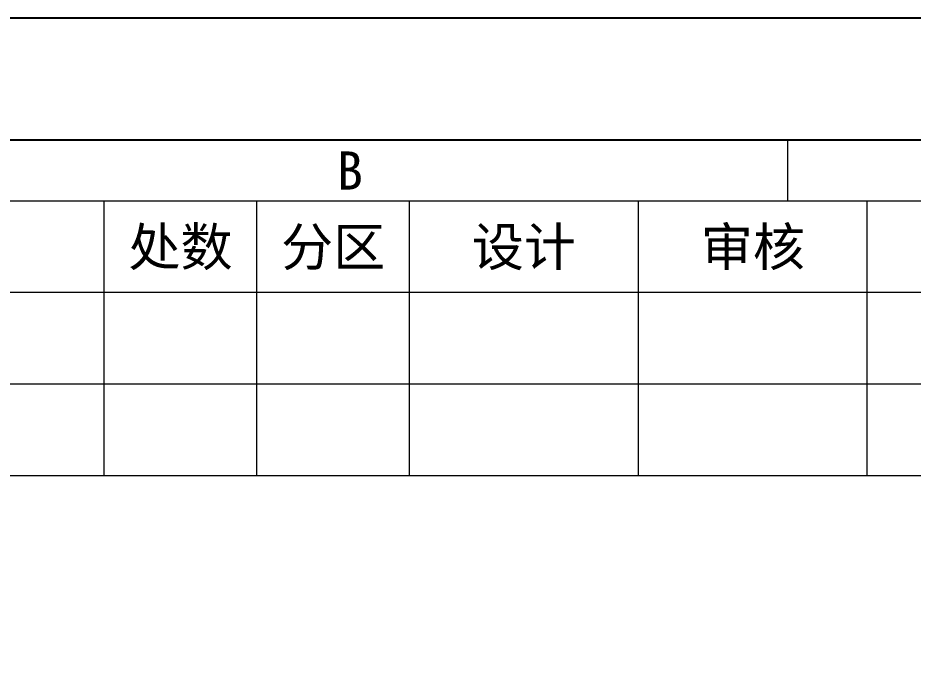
# Model space of a CAD drawing. Header units: millimetres. Extents: x 1037 to 1369, y 3 to 213.
# Drawn here: x 1106.1 to 1164.7, y 170 to 213 of the extents above; entities that cross this region are included whole.
import ezdxf
from ezdxf.enums import TextEntityAlignment as Align

# ---------------------------------------------------------------- set-up
doc = ezdxf.new("R2010")
doc.units = ezdxf.units.MM
doc.layers.add('A4', color=7, linetype='Continuous')
doc.styles.get("Standard").update_dxf_attribs({"font": ''})
doc.styles.get('Standard').set_extended_font_data('SimSun')

msp = doc.modelspace()

# ---------------------------------------------------------------- linework, layer by layer
at = {"layer": 'A4', "lineweight": 13}
for p, q in [((1328.716, 205.019), (1041.716, 205.019)), ((1156.516, 201.019), (1156.516, 205.019)), ((1324.716, 201.019), (1041.716, 201.019)), ((1111.716, 183.019), (1111.716, 201.019)), ((1121.716, 183.019), (1121.716, 201.019)), ((1131.716, 183.019), (1131.716, 201.019)), ((1146.716, 183.019), (1146.716, 201.019)), ((1161.716, 183.019), (1161.716, 201.019)), ((1191.716, 195.019), (1041.716, 195.019)), ((1191.716, 189.019), (1041.716, 189.019)), ((1191.716, 183.019), (1041.716, 183.019))]:
    msp.add_line(p, q, dxfattribs=at)
at = {"layer": 'A4', "lineweight": 25}
msp.add_line((1328.716, 205.019), (1041.716, 205.019), dxfattribs=at)
at = {"layer": 'Defpoints'}
msp.add_lwpolyline([(1036.716, 213.019), (1333.716, 213.019), (1333.716, 3.019), (1036.716, 3.019)], close=True, dxfattribs=at)

# ---------------------------------------------------------------- texts
at = {"layer": 'A4', "lineweight": 13}
for s, p in [('B', (1127.816, 203.019)), ('处数', (1116.716, 198.019)), ('分区', (1126.716, 198.019)), ('设计', (1139.216, 198.019)), ('审核', (1154.216, 198.019))]:
    msp.add_text(s, height=2.5, dxfattribs=at).set_placement(p, align=Align.MIDDLE_CENTER)

doc.saveas('drawing.dxf')
